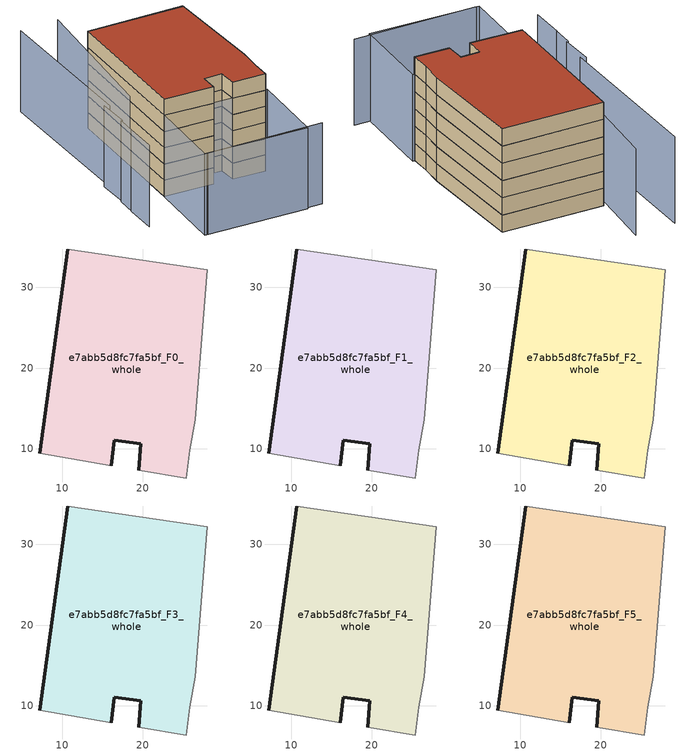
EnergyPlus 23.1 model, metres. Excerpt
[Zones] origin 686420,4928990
e7abb5d8fc7fa5bf_F0_whole
 floor ground (EU_floor_Construction): 25.39,6.38 25.82,9.81 26.48,13.57 27.97,32.19 10.74,34.75 7.27,9.44 16.11,7.92 16.49,11.03 19.74,10.6 19.49,7.37 z0
 wall outside (EU_wall_Construction): 19.49,7.37 19.74,10.6 16.49,11.03 16.11,7.92 / 7.27,9.44 10.74,34.75 z0:3
 wall adiabatic (EU_wall_Construction): 16.11,7.92 7.27,9.44 / 10.74,34.75 27.97,32.19 26.48,13.57 25.82,9.81 25.39,6.38 19.49,7.37 z0:3
e7abb5d8fc7fa5bf_F1_whole
 floor to e7abb5d8fc7fa5bf_F0_whole (EU_floor_Construction): 25.39,6.38 25.82,9.81 26.48,13.57 27.97,32.19 10.74,34.75 7.27,9.44 16.11,7.92 16.49,11.03 19.74,10.6 19.49,7.37 z3
 wall outside (EU_wall_Construction): 19.49,7.37 19.74,10.6 16.49,11.03 16.11,7.92 / 7.27,9.44 10.74,34.75 z3:6
 wall adiabatic (EU_wall_Construction): 16.11,7.92 7.27,9.44 / 10.74,34.75 27.97,32.19 26.48,13.57 25.82,9.81 25.39,6.38 19.49,7.37 z3:6
e7abb5d8fc7fa5bf_F2_whole
 floor to e7abb5d8fc7fa5bf_F1_whole (EU_floor_Construction): 25.39,6.38 25.82,9.81 26.48,13.57 27.97,32.19 10.74,34.75 7.27,9.44 16.11,7.92 16.49,11.03 19.74,10.6 19.49,7.37 z6
 wall outside (EU_wall_Construction): 19.49,7.37 19.74,10.6 16.49,11.03 16.11,7.92 / 7.27,9.44 10.74,34.75 z6:9
 wall adiabatic (EU_wall_Construction): 16.11,7.92 7.27,9.44 / 10.74,34.75 27.97,32.19 26.48,13.57 25.82,9.81 25.39,6.38 19.49,7.37 z6:9
e7abb5d8fc7fa5bf_F3_whole
 floor to e7abb5d8fc7fa5bf_F2_whole (EU_floor_Construction): 25.39,6.38 25.82,9.81 26.48,13.57 27.97,32.19 10.74,34.75 7.27,9.44 16.11,7.92 16.49,11.03 19.74,10.6 19.49,7.37 z9
 wall outside (EU_wall_Construction): 19.49,7.37 19.74,10.6 16.49,11.03 16.11,7.92 / 7.27,9.44 10.74,34.75 z9:12
 wall adiabatic (EU_wall_Construction): 16.11,7.92 7.27,9.44 / 10.74,34.75 27.97,32.19 26.48,13.57 25.82,9.81 25.39,6.38 19.49,7.37 z9:12
e7abb5d8fc7fa5bf_F4_whole
 floor to e7abb5d8fc7fa5bf_F3_whole (EU_floor_Construction): 25.39,6.38 25.82,9.81 26.48,13.57 27.97,32.19 10.74,34.75 7.27,9.44 16.11,7.92 16.49,11.03 19.74,10.6 19.49,7.37 z12
 wall outside (EU_wall_Construction): 19.49,7.37 19.74,10.6 16.49,11.03 16.11,7.92 / 7.27,9.44 10.74,34.75 z12:15
 wall adiabatic (EU_wall_Construction): 16.11,7.92 7.27,9.44 / 10.74,34.75 27.97,32.19 26.48,13.57 25.82,9.81 25.39,6.38 19.49,7.37 z12:15
e7abb5d8fc7fa5bf_F5_whole
 floor to e7abb5d8fc7fa5bf_F4_whole (EU_floor_Construction): 25.39,6.38 25.82,9.81 26.48,13.57 27.97,32.19 10.74,34.75 7.27,9.44 16.11,7.92 16.49,11.03 19.74,10.6 19.49,7.37 z15
 wall outside (EU_wall_Construction): 19.49,7.37 19.74,10.6 16.49,11.03 16.11,7.92 / 7.27,9.44 10.74,34.75 z15:18
 wall adiabatic (EU_wall_Construction): 16.11,7.92 7.27,9.44 / 10.74,34.75 27.97,32.19 26.48,13.57 25.82,9.81 25.39,6.38 19.49,7.37 z15:18
 roof outside (EU_roof_Construction): 27.97,32.19 26.48,13.57 25.82,9.81 25.39,6.38 19.49,7.37 19.74,10.6 16.49,11.03 16.11,7.92 7.27,9.44 10.74,34.75 z18
shading: 5.49,-4.67 26.29,-7.71 / 0.19,8.76 -0.51,2.94 / 0.7,12.21 0.15,8.44 / 1.42,17.73 0.92,12.2 / 6.54,17.75 12.24,44.9 / 5.29,45.53 2.13,17.18 / 23.48,-7.59 4.99,-4.59 / 4.99,-4.59 7.27,9.44 / 7.27,9.44 25.76,6.44 / 25.76,6.44 23.48,-7.59 z0:15
[Building]
EU S2 Campaign: North Axis=0; Terrain=City; Solar Distribution=FullExterior
[Site:Location]
Bologna: Latitude=44.5; Longitude=11.25; Time Zone=1; Elevation=37
[SizingPeriod:WeatherFileDays]
AnnualSizingPeriod: Begin Month=1; Begin Day of Month=1; End Month=12; End Day of Month=31; Day of Week for Start Day=Monday; Use Weather File Daylight Saving Period=No; Use Weather File Rain and Snow Indicators=No
[MATERIAL]
EU_InternalMass_Material: Roughness=MediumRough; Thickness=0.1; Conductivity=1; Density=1800; Specific Heat=900; Thermal Absorptance=0.9; Solar Absorptance=0.7; Visible Absorptance=0.7
[MATERIAL:NOMASS] Roughness=MediumRough; Thermal Absorptance=0.9; Solar Absorptance=0.7; Visible Absorptance=0.7
Name | Thermal Resistance
EU_wall_NoMass | 0.905828
EU_roof_NoMass | 0.37593
EU_floor_NoMass | 0.67114
[CONSTRUCTION]
EU_wall_Construction: EU_wall_NoMass
EU_roof_Construction: EU_roof_NoMass
EU_floor_Construction: EU_floor_NoMass
EU_InternalMass_Construction: EU_InternalMass_Material
[ZONE] Type=1; Multiplier=1; Ceiling Height=autocalculate; Volume=1362.75; Floor Area=autocalculate; Part of Total Floor Area=Yes
e7abb5d8fc7fa5bf_F0_whole; e7abb5d8fc7fa5bf_F1_whole; e7abb5d8fc7fa5bf_F2_whole; e7abb5d8fc7fa5bf_F3_whole; e7abb5d8fc7fa5bf_F4_whole; e7abb5d8fc7fa5bf_F5_whole
[INTERNALMASS] Construction=EU_InternalMass_Construction; Surface Area=399.24
Name | Zone or ZoneList
e7abb5d8fc7fa5bf_F0_whole_EU_InternalMass | e7abb5d8fc7fa5bf_F0_whole
e7abb5d8fc7fa5bf_F1_whole_EU_InternalMass | e7abb5d8fc7fa5bf_F1_whole
e7abb5d8fc7fa5bf_F2_whole_EU_InternalMass | e7abb5d8fc7fa5bf_F2_whole
e7abb5d8fc7fa5bf_F3_whole_EU_InternalMass | e7abb5d8fc7fa5bf_F3_whole
e7abb5d8fc7fa5bf_F4_whole_EU_InternalMass | e7abb5d8fc7fa5bf_F4_whole
e7abb5d8fc7fa5bf_F5_whole_EU_InternalMass | e7abb5d8fc7fa5bf_F5_whole
[OTHEREQUIPMENT] Fuel Type=Electricity; Design Level Calculation Method=Watts/Area; Power per Zone Floor Area=1; Fraction Latent=0; Fraction Radiant=0; Fraction Lost=0; Carbon Dioxide Generation Rate=0; EndUse Subcategory=EU_Step8_InternalGains
Name | Zone or ZoneList or Space or SpaceList | Schedule
EU_Step8_InternalGain_e7abb5d8fc7fa5bf_F0_whole_f000 | e7abb5d8fc7fa5bf_F0_whole | EU_Step8_GainSchedule_e7abb5d8fc7fa5bf_F0_whole_f000
EU_Step8_InternalGain_e7abb5d8fc7fa5bf_F1_whole_f000 | e7abb5d8fc7fa5bf_F1_whole | EU_Step8_GainSchedule_e7abb5d8fc7fa5bf_F1_whole_f000
EU_Step8_InternalGain_e7abb5d8fc7fa5bf_F2_whole_f000 | e7abb5d8fc7fa5bf_F2_whole | EU_Step8_GainSchedule_e7abb5d8fc7fa5bf_F2_whole_f000
EU_Step8_InternalGain_e7abb5d8fc7fa5bf_F3_whole_f000 | e7abb5d8fc7fa5bf_F3_whole | EU_Step8_GainSchedule_e7abb5d8fc7fa5bf_F3_whole_f000
EU_Step8_InternalGain_e7abb5d8fc7fa5bf_F4_whole_f000 | e7abb5d8fc7fa5bf_F4_whole | EU_Step8_GainSchedule_e7abb5d8fc7fa5bf_F4_whole_f000
EU_Step8_InternalGain_e7abb5d8fc7fa5bf_F5_whole_f000 | e7abb5d8fc7fa5bf_F5_whole | EU_Step8_GainSchedule_e7abb5d8fc7fa5bf_F5_whole_f000
[ZONEVENTILATION:DESIGNFLOWRATE] Schedule=EU_AlwaysOn; Design Flow Rate Calculation Method=AirChanges/Hour; Air Changes per Hour=0.73129; Ventilation Type=Natural; Fan Pressure Rise=0; Fan Total Efficiency=1; Constant Term Coefficient=1; Temperature Term Coefficient=0; Velocity Term Coefficient=0; Velocity Squared Term Coefficient=0; Minimum Indoor Temperature=-100; Maximum Indoor Temperature=100; Delta Temperature=-100; Minimum Outdoor Temperature=-100; Maximum Outdoor Temperature=100; Maximum Wind Speed=40
Name | Zone or ZoneList or Space or SpaceList
EU_ConstantAir_e7abb5d8fc7fa5bf_F0_whole | e7abb5d8fc7fa5bf_F0_whole
EU_ConstantAir_e7abb5d8fc7fa5bf_F1_whole | e7abb5d8fc7fa5bf_F1_whole
EU_ConstantAir_e7abb5d8fc7fa5bf_F2_whole | e7abb5d8fc7fa5bf_F2_whole
EU_ConstantAir_e7abb5d8fc7fa5bf_F3_whole | e7abb5d8fc7fa5bf_F3_whole
EU_ConstantAir_e7abb5d8fc7fa5bf_F4_whole | e7abb5d8fc7fa5bf_F4_whole
EU_ConstantAir_e7abb5d8fc7fa5bf_F5_whole | e7abb5d8fc7fa5bf_F5_whole
[HVACTEMPLATE:THERMOSTAT] Constant Heating Setpoint=20; Constant Cooling Setpoint=50
EU_HeatOnly_e7abb5d8fc7fa5bf_F0_whole; EU_HeatOnly_e7abb5d8fc7fa5bf_F1_whole; EU_HeatOnly_e7abb5d8fc7fa5bf_F2_whole; EU_HeatOnly_e7abb5d8fc7fa5bf_F3_whole; EU_HeatOnly_e7abb5d8fc7fa5bf_F4_whole; EU_HeatOnly_e7abb5d8fc7fa5bf_F5_whole
[HVACTEMPLATE:ZONE:IDEALLOADSAIRSYSTEM] System Availability Schedule=EU_AlwaysOn; Maximum Heating Supply Air Temperature=50; Minimum Cooling Supply Air Temperature=13; Maximum Heating Supply Air Humidity Ratio=0.0156; Minimum Cooling Supply Air Humidity Ratio=0.0077; Heating Limit=NoLimit; Cooling Limit=NoLimit; Heating Availability Schedule=EU_AlwaysOn; Cooling Availability Schedule=EU_CoolingOff; Dehumidification Control Type=ConstantSensibleHeatRatio; Cooling Sensible Heat Ratio=0.7; Dehumidification Setpoint=60; Humidification Control Type=None; Humidification Setpoint=30; Outdoor Air Method=None; Outdoor Air Flow Rate per Person=0.00944; Outdoor Air Flow Rate per Zone Floor Area=0; Outdoor Air Flow Rate per Zone=0; Demand Controlled Ventilation Type=None; Outdoor Air Economizer Type=NoEconomizer; Heat Recovery Type=None; Sensible Heat Recovery Effectiveness=0.7; Latent Heat Recovery Effectiveness=0.65
Name | Template Thermostat
e7abb5d8fc7fa5bf_F0_whole | EU_HeatOnly_e7abb5d8fc7fa5bf_F0_whole
e7abb5d8fc7fa5bf_F1_whole | EU_HeatOnly_e7abb5d8fc7fa5bf_F1_whole
e7abb5d8fc7fa5bf_F2_whole | EU_HeatOnly_e7abb5d8fc7fa5bf_F2_whole
e7abb5d8fc7fa5bf_F3_whole | EU_HeatOnly_e7abb5d8fc7fa5bf_F3_whole
e7abb5d8fc7fa5bf_F4_whole | EU_HeatOnly_e7abb5d8fc7fa5bf_F4_whole
e7abb5d8fc7fa5bf_F5_whole | EU_HeatOnly_e7abb5d8fc7fa5bf_F5_whole
[SIZING:ZONE] Zone Cooling Design Supply Air Temperature Input Method=SupplyAirTemperature; Zone Cooling Design Supply Air Temperature=13; Zone Heating Design Supply Air Temperature Input Method=SupplyAirTemperature; Zone Heating Design Supply Air Temperature=50; Zone Cooling Design Supply Air Humidity Ratio=0.008; Zone Heating Design Supply Air Humidity Ratio=0.008; Cooling Design Air Flow Method=DesignDay; Cooling Design Air Flow Rate=0; Cooling Minimum Air Flow per Zone Floor Area=0.000762; Cooling Minimum Air Flow=0; Cooling Minimum Air Flow Fraction=0.2; Heating Design Air Flow Method=DesignDay; Heating Design Air Flow Rate=0; Heating Maximum Air Flow per Zone Floor Area=0.002032; Heating Maximum Air Flow=0.141576; Heating Maximum Air Flow Fraction=0.3; Account for Dedicated Outdoor Air System=No; Dedicated Outdoor Air System Control Strategy=NeutralSupplyAir; Dedicated Outdoor Air Low Setpoint Temperature for Design=autosize; Dedicated Outdoor Air High Setpoint Temperature for Design=autosize; Zone Load Sizing Method=Sensible Load Only No Latent Load; Zone Latent Cooling Design Supply Air Humidity Ratio Input Method=HumidityRatioDifference; Zone Cooling Design Supply Air Humidity Ratio Difference=0.005; Zone Latent Heating Design Supply Air Humidity Ratio Input Method=HumidityRatioDifference; Zone Humidification Design Supply Air Humidity Ratio Difference=0.005
e7abb5d8fc7fa5bf_F0_whole; e7abb5d8fc7fa5bf_F1_whole; e7abb5d8fc7fa5bf_F2_whole; e7abb5d8fc7fa5bf_F3_whole; e7abb5d8fc7fa5bf_F4_whole; e7abb5d8fc7fa5bf_F5_whole
[SCHEDULE:CONSTANT]
Name | Hourly Value
EU_AlwaysOn | 1
EU_CoolingOff | 0
[SCHEDULE:FILE] Column Number=1; Rows to Skip at Top=0; Number of Hours of Data=8760; Column Separator=Comma; Interpolate to Timestep=No; Minutes per Item=60; Adjust Schedule for Daylight Savings=Yes
Name | File
EU_Step8_GainSchedule_e7abb5d8fc7fa5bf_F0_whole_f000 | ../../schedules/e7abb5d8fc7fa5bf/e7abb5d8fc7fa5bf_F0_whole_f000_gain.csv
EU_Step8_GainSchedule_e7abb5d8fc7fa5bf_F1_whole_f000 | ../../schedules/e7abb5d8fc7fa5bf/e7abb5d8fc7fa5bf_F1_whole_f000_gain.csv
EU_Step8_GainSchedule_e7abb5d8fc7fa5bf_F2_whole_f000 | ../../schedules/e7abb5d8fc7fa5bf/e7abb5d8fc7fa5bf_F2_whole_f000_gain.csv
EU_Step8_GainSchedule_e7abb5d8fc7fa5bf_F3_whole_f000 | ../../schedules/e7abb5d8fc7fa5bf/e7abb5d8fc7fa5bf_F3_whole_f000_gain.csv
EU_Step8_GainSchedule_e7abb5d8fc7fa5bf_F4_whole_f000 | ../../schedules/e7abb5d8fc7fa5bf/e7abb5d8fc7fa5bf_F4_whole_f000_gain.csv
EU_Step8_GainSchedule_e7abb5d8fc7fa5bf_F5_whole_f000 | ../../schedules/e7abb5d8fc7fa5bf/e7abb5d8fc7fa5bf_F5_whole_f000_gain.csv
